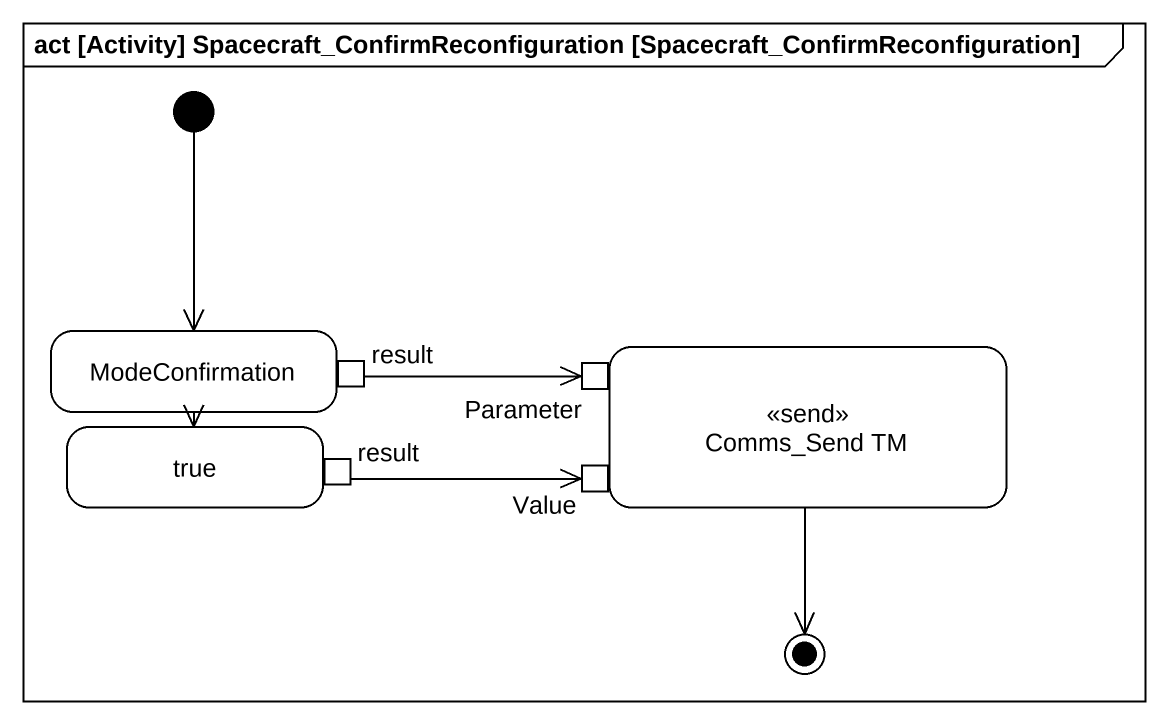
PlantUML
@startuml
mainframe act [Activity] Spacecraft_ConfirmReconfiguration [Spacecraft_ConfirmReconfiguration]
hide empty description
state ModeConfirmation {
  state result <<outputPin>>
}
state true {
  state "result" as result_2 <<outputPin>>
}
state "Comms_Send TM" as Comms_Send_TM <<send>> {
  state Parameter <<inputPin>>
  state Value <<inputPin>>
}
[*] --> ModeConfirmation
ModeConfirmation --> true
result -right-> Parameter
result_2 -right-> Value
Comms_Send_TM --> [*]
@enduml
